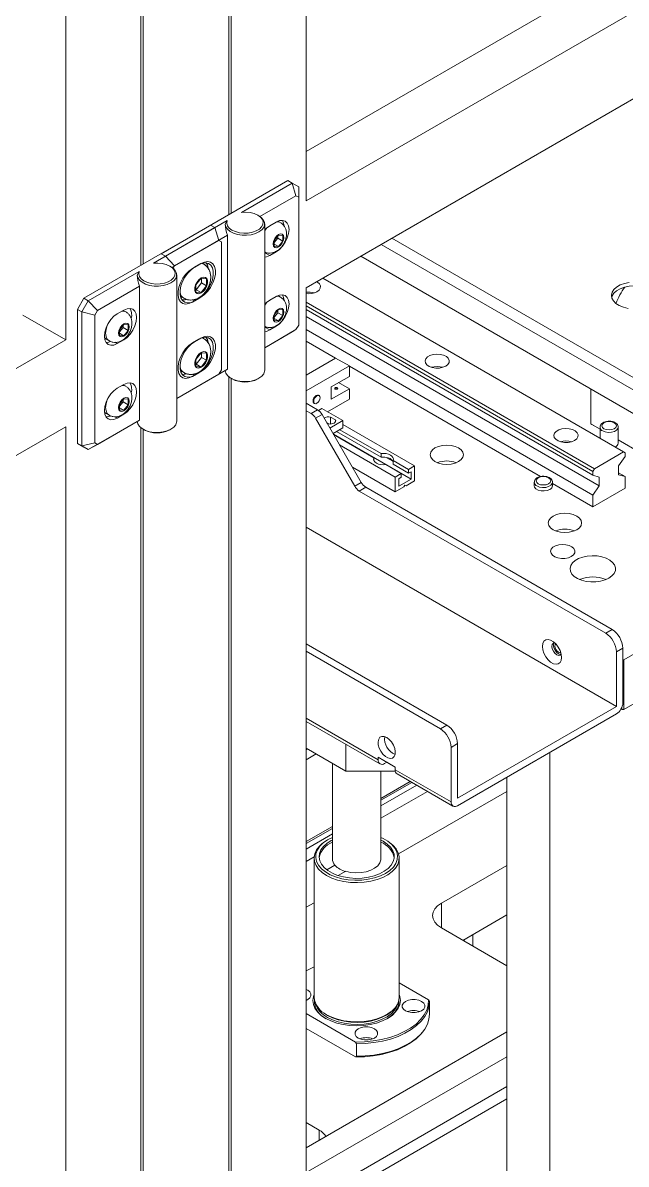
# Model space of a CAD drawing. Header units: millimetres. Extents: x 169 to 14583, y -399 to 10804.
# Drawn here: x 3445.5 to 3644.2, y 7590.2 to 7965.9 of the extents above; entities that cross this region are included whole.
import ezdxf

# ---------------------------------------------------------------- set-up
doc = ezdxf.new("R2010")
doc.units = ezdxf.units.MM
doc.header["$LTSCALE"] = 35

msp = doc.modelspace()

# ---------------------------------------------------------------- linework, layer by layer
at = {"color": 7, "linetype": 'Continuous', "lineweight": 18}
for p, q in [((3538.823, 8400.179), (3538.823, 7907.241)), ((3459.627, 7861.522), (3459.627, 8354.46)), ((3513.367, 8295.332), (3513.367, 7902.753)), ((3514.074, 8294.848), (3514.074, 7903.161)), ((3484.375, 7886.016), (3484.375, 8278.596)), ((3485.082, 8278.112), (3485.082, 7886.425)), ((3830.858, 8092.158), (3538.823, 7923.569)), ((3845, 8083.994), (3538.823, 7907.241)), ((3538.823, 7878.662), (3845, 8055.415)), ((3532.812, 7913.978), (3491.093, 7889.894)), ((3517.48, 7903.494), (3534.226, 7913.162)), ((3534.226, 7913.162), (3532.812, 7913.978)), ((3534.226, 7913.162), (3535.469, 7908.98)), ((3534.226, 7913.162), (3536.348, 7911.937)), ((3536.348, 7911.937), (3536.348, 7908.473)), ((3535.469, 7908.98), (3523.606, 7902.132)), ((3536.348, 7908.473), (3535.469, 7908.98)), ((3536.348, 7866.409), (3536.348, 7908.473)), ((3523.267, 7902.344), (3522.913, 7902.548)), ((3465.637, 7875.199), (3507.356, 7899.283)), ((3488.488, 7886.758), (3508.771, 7898.467)), ((3492.507, 7889.078), (3512.789, 7900.787)), ((3508.771, 7898.467), (3507.356, 7899.283)), ((3508.771, 7898.467), (3510.013, 7894.285)), ((3512.171, 7899.613), (3512.789, 7900.787)), ((3525.17, 7851.515), (3525.17, 7899.691)), ((3528.923, 7900.302), (3526.802, 7899.078)), ((3530.329, 7900.126), (3529.514, 7900.596)), ((3510.013, 7894.285), (3494.615, 7885.396)), ((3512.883, 7895.942), (3495.507, 7885.911)), ((3510.892, 7893.778), (3510.013, 7894.285)), ((3512.883, 7895.942), (3512.883, 7851.848)), ((3529.701, 7896.023), (3528.287, 7894.264)), ((3528.287, 7893.532), (3529.446, 7894.975)), ((3528.287, 7894.264), (3528.287, 7892.378)), ((3529.446, 7894.975), (3529.446, 7895.707)), ((3529.446, 7894.975), (3531.115, 7894.011)), ((3531.115, 7895.897), (3529.701, 7896.023)), ((3531.115, 7894.011), (3531.115, 7895.897)), ((3567.067, 7894.967), (3674.233, 7833.101)), ((3510.892, 7851.714), (3510.892, 7893.778)), ((3525.175, 7890.218), (3525.387, 7890.34)), ((3526.802, 7889.279), (3528.923, 7890.504)), ((3528.287, 7893.068), (3529.701, 7892.252)), ((3528.287, 7892.378), (3529.701, 7892.252)), ((3529.701, 7892.252), (3531.115, 7894.011)), ((3563.531, 7892.926), (3672.466, 7830.04)), ((3491.093, 7889.894), (3492.507, 7889.078)), ((3492.507, 7889.078), (3495.507, 7885.911)), ((3504.174, 7886.628), (3502.053, 7885.403)), ((3504.553, 7886.702), (3505.024, 7886.498)), ((3505.02, 7886.5), (3504.631, 7886.725)), ((3505.02, 7886.5), (3504.631, 7886.725)), ((3525.175, 7890.218), (3526.802, 7889.279)), ((3556.812, 7889.048), (3671.052, 7823.099)), ((3467.051, 7874.383), (3483.798, 7884.05)), ((3483.18, 7882.877), (3483.798, 7884.05)), ((3494.276, 7885.608), (3493.922, 7885.812)), ((3495.507, 7885.911), (3495.03, 7885.085)), ((3496.179, 7834.779), (3496.179, 7882.955)), ((3503.467, 7886.219), (3501.346, 7884.995)), ((3483.891, 7879.205), (3470.051, 7871.216)), ((3483.891, 7835.112), (3483.891, 7879.205)), ((3504.245, 7881.799), (3502.477, 7879.6)), ((3502.477, 7879.6), (3502.477, 7877.243)), ((3502.576, 7878.049), (3504.344, 7880.248)), ((3506.013, 7881.641), (3504.245, 7881.799)), ((3504.245, 7877.085), (3506.013, 7879.284)), ((3504.344, 7880.248), (3504.344, 7881.791)), ((3504.344, 7880.248), (3506.013, 7879.284)), ((3506.013, 7879.284), (3506.013, 7881.641)), ((3544.258, 7881.8), (3643.298, 7824.626)), ((3497.884, 7875.609), (3498.52, 7875.242)), ((3497.884, 7875.609), (3498.52, 7875.242)), ((3502.053, 7874.38), (3504.174, 7875.604)), ((3502.477, 7878.057), (3502.576, 7878.049)), ((3502.477, 7877.243), (3504.245, 7877.085)), ((3502.576, 7878.049), (3504.245, 7877.085)), ((3503.312, 7875.286), (3503.467, 7875.196)), ((3528.923, 7875.806), (3526.802, 7874.581)), ((3530.329, 7875.629), (3529.514, 7876.1)), ((3538.823, 7878.662), (3538.823, 7385.725)), ((3639.484, 7875.4), (3639.489, 7875.646)), ((3463.516, 7871.525), (3465.637, 7875.199)), ((3464.93, 7870.708), (3463.516, 7871.525)), ((3463.516, 7827.432), (3463.516, 7871.525)), ((3464.93, 7870.708), (3467.051, 7874.383)), ((3465.637, 7875.199), (3467.051, 7874.383)), ((3467.051, 7874.383), (3470.051, 7871.216)), ((3501.346, 7873.971), (3503.467, 7875.196)), ((3501.514, 7874.691), (3502.053, 7874.38)), ((3529.701, 7871.527), (3528.287, 7869.768)), ((3531.115, 7871.401), (3529.701, 7871.527)), ((3538.823, 7873.917), (3633.752, 7819.115)), ((3538.823, 7872.692), (3633.221, 7818.197)), ((3459.627, 7861.522), (3445.484, 7869.687)), ((3464.93, 7870.708), (3469.173, 7869.694)), ((3464.93, 7826.615), (3464.93, 7870.708)), ((3470.051, 7871.216), (3469.173, 7869.694)), ((3469.173, 7869.694), (3469.173, 7827.63)), ((3478.718, 7871.32), (3476.597, 7870.095)), ((3479.418, 7870.735), (3478.561, 7871.229)), ((3528.287, 7869.036), (3529.446, 7870.478)), ((3528.287, 7869.768), (3528.287, 7867.882)), ((3528.287, 7868.572), (3529.701, 7867.756)), ((3528.287, 7867.882), (3529.701, 7867.756)), ((3529.446, 7870.478), (3529.446, 7871.21)), ((3529.446, 7870.478), (3531.115, 7869.515)), ((3529.701, 7867.756), (3531.115, 7869.515)), ((3531.115, 7869.515), (3531.115, 7871.401)), ((3538.823, 7871.467), (3633.221, 7816.972)), ((3538.823, 7869.18), (3635.343, 7813.461)), ((3478.789, 7866.633), (3477.375, 7864.873)), ((3477.375, 7864.141), (3478.535, 7865.584)), ((3477.375, 7864.873), (3477.375, 7862.988)), ((3478.535, 7865.584), (3478.535, 7866.316)), ((3478.535, 7865.584), (3480.203, 7864.621)), ((3480.203, 7866.506), (3478.789, 7866.633)), ((3478.789, 7862.861), (3480.203, 7864.621)), ((3480.203, 7864.621), (3480.203, 7866.506)), ((3525.17, 7858.942), (3535.469, 7864.887)), ((3534.226, 7864.169), (3525.17, 7858.941)), ((3525.175, 7865.722), (3525.387, 7865.844)), ((3525.175, 7865.722), (3526.802, 7864.783)), ((3526.802, 7864.783), (3528.923, 7866.008)), ((3534.226, 7864.169), (3535.469, 7864.887)), ((3535.469, 7864.887), (3536.348, 7866.409)), ((3538.823, 7864.894), (3633.221, 7810.399)), ((3153.449, 7684.77), (3459.627, 7861.522)), ((3472.376, 7862.264), (3472.928, 7861.78)), ((3472.928, 7861.78), (3473.918, 7861.208)), ((3475.867, 7860.718), (3476.597, 7860.297)), ((3476.597, 7860.297), (3478.718, 7861.521)), ((3477.375, 7863.678), (3478.789, 7862.861)), ((3477.375, 7862.988), (3478.789, 7862.861)), ((3478.558, 7861.614), (3478.718, 7861.521)), ((3503.467, 7861.723), (3501.346, 7860.499)), ((3504.174, 7862.131), (3502.053, 7860.907)), ((3504.553, 7862.205), (3505.024, 7862.002)), ((3505.02, 7862.004), (3504.631, 7862.229)), ((3505.02, 7862.004), (3504.631, 7862.229)), ((3538.823, 7861.056), (3548.437, 7855.506)), ((3504.245, 7857.303), (3502.477, 7855.104)), ((3506.013, 7857.145), (3504.245, 7857.303)), ((3504.344, 7855.751), (3504.344, 7857.294)), ((3506.013, 7854.788), (3506.013, 7857.145)), ((3502.477, 7855.104), (3502.477, 7852.747)), ((3502.477, 7853.561), (3502.576, 7853.552)), ((3502.477, 7852.747), (3504.245, 7852.589)), ((3502.576, 7853.552), (3504.344, 7855.751)), ((3502.576, 7853.552), (3504.245, 7852.589)), ((3504.245, 7852.589), (3506.013, 7854.788)), ((3504.344, 7855.751), (3506.013, 7854.788)), ((3548.51, 7855.548), (3538.823, 7849.956)), ((3553.035, 7852.936), (3538.823, 7844.731)), ((3548.51, 7855.548), (3553.035, 7852.936)), ((3553.035, 7849.506), (3553.035, 7852.936)), ((3553.035, 7852.851), (3615.997, 7816.504)), ((3496.179, 7842.205), (3512.883, 7851.848)), ((3512.171, 7851.437), (3496.179, 7842.205)), ((3496.179, 7842.205), (3510.013, 7850.192)), ((3508.771, 7849.474), (3496.179, 7842.205)), ((3497.884, 7851.113), (3498.52, 7850.745)), ((3497.884, 7851.113), (3498.52, 7850.745)), ((3501.346, 7849.475), (3503.467, 7850.7)), ((3501.514, 7850.195), (3502.053, 7849.883)), ((3502.053, 7849.883), (3504.174, 7851.108)), ((3503.312, 7850.789), (3503.467, 7850.7)), ((3508.771, 7849.474), (3510.013, 7850.192)), ((3510.013, 7850.192), (3510.892, 7851.714)), ((3513.367, 7849.346), (3513.367, 7456.766)), ((3553.035, 7849.506), (3547.025, 7846.036)), ((3478.718, 7846.824), (3476.597, 7845.599)), ((3479.418, 7846.239), (3478.561, 7846.733)), ((3514.073, 7848.862), (3514.427, 7848.658)), ((3514.074, 7848.862), (3514.074, 7457.175)), ((3522.913, 7848.658), (3523.267, 7848.862)), ((3547.025, 7846.036), (3547.025, 7841.954)), ((3547.025, 7841.954), (3553.035, 7845.423)), ((3553.035, 7845.423), (3549.499, 7847.465)), ((3553.035, 7841.994), (3553.035, 7845.423)), ((3632.585, 7833.87), (3632.585, 7845.305)), ((3478.789, 7842.136), (3477.375, 7840.377)), ((3478.535, 7841.088), (3478.535, 7841.82)), ((3480.203, 7842.01), (3478.789, 7842.136)), ((3480.203, 7840.124), (3480.203, 7842.01)), ((3543.108, 7843.172), (3542.896, 7843.294)), ((3545.894, 7837.871), (3553.035, 7841.994)), ((3472.376, 7837.767), (3472.928, 7837.284)), ((3477.375, 7839.645), (3478.535, 7841.088)), ((3477.375, 7840.377), (3477.375, 7838.491)), ((3477.375, 7839.181), (3478.789, 7838.365)), ((3477.375, 7838.491), (3478.789, 7838.365)), ((3478.535, 7841.088), (3480.203, 7840.124)), ((3478.789, 7838.365), (3480.203, 7840.124)), ((3542.54, 7838.504), (3538.823, 7840.65)), ((3538.823, 7838.201), (3540.419, 7837.279)), ((3540.419, 7837.279), (3542.54, 7838.504)), ((3541.396, 7840.696), (3541.608, 7840.573)), ((3543.984, 7838.974), (3542.835, 7838.31)), ((3550.914, 7834.973), (3543.984, 7838.974)), ((3483.18, 7834.701), (3467.051, 7825.39)), ((3470.051, 7827.122), (3483.891, 7835.112)), ((3472.928, 7837.284), (3473.918, 7836.712)), ((3475.867, 7836.222), (3476.597, 7835.801)), ((3476.597, 7835.801), (3478.718, 7837.025)), ((3478.558, 7837.118), (3478.718, 7837.025)), ((3544.04, 7836.921), (3541.919, 7835.696)), ((3554.818, 7813.353), (3541.919, 7835.696)), ((3556.94, 7814.578), (3544.04, 7836.921)), ((3545.613, 7834.196), (3546.194, 7833.861)), ((3550.914, 7834.973), (3546.602, 7832.484)), ((3548.457, 7835.167), (3546.795, 7836.126)), ((3546.795, 7836.126), (3546.795, 7833.812)), ((3548.457, 7835.167), (3548.457, 7834.534)), ((3550.914, 7832.524), (3550.914, 7834.973)), ((3459.627, 7832.944), (3153.449, 7656.191)), ((3459.627, 7340.006), (3459.627, 7832.944)), ((3484.375, 7440.03), (3484.375, 7832.609)), ((3485.082, 7832.126), (3485.435, 7831.922)), ((3485.082, 7832.126), (3485.082, 7440.438)), ((3493.922, 7831.922), (3494.276, 7832.126)), ((3547.662, 7830.646), (3550.914, 7832.524)), ((3573.365, 7815.685), (3547.77, 7830.46)), ((3561.118, 7822.714), (3547.805, 7830.4)), ((3563.522, 7822.878), (3548.863, 7831.34)), ((3563.522, 7824.102), (3549.924, 7831.952)), ((3574.531, 7820.033), (3550.914, 7833.667)), ((3635.595, 7832.132), (3632.585, 7833.87)), ((3632.938, 7833.666), (3632.585, 7833.87)), ((3632.938, 7833.666), (3635.595, 7832.132)), ((3635.595, 7832.769), (3635.595, 7829.072)), ((3641.595, 7827.543), (3641.595, 7832.769)), ((3463.516, 7827.432), (3464.93, 7826.615)), ((3465.637, 7826.207), (3463.516, 7827.432)), ((3464.93, 7826.615), (3469.173, 7827.63)), ((3467.051, 7825.39), (3464.93, 7826.615)), ((3467.051, 7825.39), (3470.051, 7827.122)), ((3469.173, 7827.63), (3470.051, 7827.122)), ((3568.167, 7816.359), (3549.784, 7826.971)), ((3648.848, 7824.481), (3641.595, 7828.668)), ((3641.595, 7828.668), (3649.202, 7824.277)), ((3467.051, 7825.39), (3465.637, 7826.207)), ((3561.118, 7822.714), (3561.118, 7821.841)), ((3563.522, 7822.878), (3563.522, 7824.102)), ((3565.189, 7822.854), (3567.398, 7821.579)), ((3633.752, 7819.115), (3643.298, 7824.626)), ((3643.828, 7823.095), (3641.707, 7820.033)), ((3643.298, 7824.626), (3643.828, 7824.32)), ((3643.828, 7824.32), (3643.828, 7823.095)), ((3568.167, 7811.459), (3554.027, 7819.623)), ((3570.147, 7817.502), (3565.035, 7820.453)), ((3567.398, 7821.579), (3567.439, 7821.49)), ((3572.552, 7818.89), (3567.439, 7821.841)), ((3567.439, 7821.841), (3567.439, 7820.616)), ((3572.552, 7817.665), (3567.439, 7820.616)), ((3574.531, 7820.033), (3572.552, 7818.89)), ((3572.552, 7818.89), (3572.552, 7817.665)), ((3574.531, 7815.133), (3574.531, 7820.033)), ((3633.221, 7818.197), (3633.752, 7819.115)), ((3641.707, 7820.033), (3641.707, 7817.134)), ((3570.147, 7817.502), (3568.167, 7816.359)), ((3568.167, 7816.359), (3568.167, 7811.459)), ((3569.334, 7815.807), (3570.147, 7816.277)), ((3569.334, 7813.358), (3569.334, 7815.807)), ((3573.365, 7815.685), (3569.334, 7813.358)), ((3570.147, 7816.277), (3570.147, 7817.502)), ((3571.703, 7813.501), (3574.531, 7815.133)), ((3572.552, 7817.665), (3573.365, 7818.134)), ((3573.365, 7818.134), (3573.365, 7815.685)), ((3633.221, 7816.972), (3633.221, 7818.197)), ((3635.343, 7816.359), (3633.221, 7816.972)), ((3635.343, 7813.461), (3635.343, 7816.359)), ((3641.707, 7817.746), (3643.828, 7816.522)), ((3641.707, 7817.134), (3643.828, 7816.522)), ((3643.828, 7816.522), (3643.828, 7812.684)), ((3554.818, 7813.353), (3556.94, 7814.578)), ((3558.44, 7812.995), (3556.318, 7811.77)), ((3556.318, 7811.77), (3637.464, 7764.926)), ((3558.44, 7812.995), (3639.585, 7766.15)), ((3568.167, 7811.459), (3570.996, 7813.092)), ((3570.996, 7813.092), (3571.349, 7813.705)), ((3571.349, 7813.705), (3571.703, 7813.501)), ((3571.703, 7813.501), (3571.349, 7813.705)), ((3613.958, 7814.644), (3613.958, 7813.501)), ((3619.958, 7813.501), (3619.958, 7814.644)), ((3619.958, 7814.218), (3633.221, 7806.561)), ((3633.221, 7810.399), (3635.343, 7813.461)), ((3643.828, 7812.684), (3633.221, 7806.561)), ((3633.221, 7806.561), (3633.221, 7810.399)), ((3538.823, 7799.823), (3640.999, 7740.838)), ((3719.135, 7799.826), (3643.474, 7756.148)), ((3733.28, 7791.661), (3643.474, 7739.817)), ((3637.464, 7764.926), (3639.585, 7766.15)), ((3538.823, 7761.456), (3585.138, 7734.718)), ((3538.823, 7759.007), (3583.017, 7733.494)), ((3643.121, 7760.026), (3640.999, 7758.802)), ((3640.999, 7740.838), (3640.999, 7758.802)), ((3643.121, 7742.063), (3643.121, 7760.026)), ((3643.121, 7756.148), (3643.474, 7756.148)), ((3643.474, 7756.148), (3643.474, 7739.817)), ((3588.674, 7710.631), (3640.999, 7740.838)), ((3642.767, 7739.817), (3642.767, 7740.504)), ((3538.823, 7736.96), (3562.511, 7723.285)), ((3588.674, 7708.181), (3640.999, 7738.388)), ((3642.767, 7739.817), (3642.499, 7739.972)), ((3643.474, 7739.817), (3642.767, 7739.817)), ((3538.823, 7735.945), (3563.132, 7721.912)), ((3583.017, 7733.494), (3585.138, 7734.718)), ((3538.823, 7727.131), (3551.904, 7719.579)), ((3538.823, 7726.573), (3539.306, 7726.852)), ((3538.823, 7723.307), (3542.134, 7725.219)), ((3551.904, 7719.579), (3551.904, 7728.393)), ((3588.674, 7728.595), (3586.552, 7727.37)), ((3586.552, 7727.37), (3586.552, 7709.406)), ((3588.674, 7728.595), (3588.674, 7710.631)), ((3619.079, 7725.734), (3619.079, 7468.111)), ((3547.44, 7722.156), (3547.44, 7690.692)), ((3568.167, 7720.836), (3562.511, 7724.102)), ((3562.511, 7724.102), (3562.511, 7723.285)), ((3565.339, 7722.468), (3564.632, 7722.06)), ((3565.339, 7722.469), (3565.339, 7722.468)), ((3565.339, 7722.468), (3568.167, 7720.836)), ((3568.206, 7719.579), (3551.904, 7719.579)), ((3563.44, 7690.692), (3563.44, 7719.579)), ((3568.167, 7720.02), (3568.167, 7720.836)), ((3568.167, 7720.02), (3586.552, 7709.406)), ((3568.789, 7718.646), (3587.174, 7708.033)), ((3604.937, 7717.57), (3604.937, 7476.275)), ((3563.44, 7710.573), (3573.107, 7716.153)), ((3563.44, 7709.959), (3573.638, 7715.846)), ((3563.44, 7708.122), (3575.229, 7714.928)), ((3563.44, 7704.04), (3578.765, 7712.887)), ((3569.238, 7692.282), (3604.937, 7712.89)), ((3538.823, 7696.361), (3547.44, 7701.336)), ((3538.823, 7695.748), (3547.44, 7700.722)), ((3538.823, 7693.911), (3547.44, 7698.886)), ((3544.531, 7695.998), (3544.127, 7695.679)), ((3545.894, 7696.918), (3547.44, 7697.684)), ((3566.752, 7695.679), (3566.348, 7695.998)), ((3538.823, 7689.829), (3541.46, 7691.352)), ((3541.44, 7690.917), (3541.44, 7645.095)), ((3545.612, 7687.06), (3548.298, 7688.611)), ((3548.298, 7688.554), (3545.655, 7687.028)), ((3548.298, 7688.554), (3548.298, 7688.611)), ((3569.44, 7645.095), (3569.44, 7690.917)), ((3583.37, 7676.091), (3604.937, 7688.541)), ((3551.834, 7686.57), (3549.404, 7685.167)), ((3538.823, 7674.723), (3541.44, 7676.234)), ((3583.37, 7676.091), (3583.37, 7667.927)), ((3590.444, 7663.843), (3604.937, 7672.21)), ((3604.937, 7655.476), (3583.37, 7667.927)), ((3593.729, 7665.74), (3593.729, 7661.946)), ((3590.901, 7663.579), (3590.901, 7664.107)), ((3579.147, 7644.24), (3569.44, 7649.844)), ((3579.44, 7643.663), (3579.147, 7644.24)), ((3579.44, 7639.581), (3579.44, 7643.663)), ((3538.823, 7639.761), (3555.106, 7630.361)), ((3545.802, 7639.137), (3544.505, 7640.003)), ((3555.106, 7625.462), (3538.823, 7634.862)), ((3538.823, 7595.544), (3604.937, 7633.711)), ((3577.065, 7633.536), (3577.329, 7633.875)), ((3555.106, 7630.361), (3555.398, 7629.784)), ((3555.398, 7629.784), (3555.398, 7625.702)), ((3538.823, 7587.383), (3604.937, 7625.55)), ((3555.398, 7625.702), (3555.106, 7625.462)), ((3538.823, 7577.586), (3604.937, 7615.753)), ((3538.823, 7573.503), (3604.937, 7611.67)), ((3538.823, 7603.839), (3543.065, 7601.389)), ((3543.065, 7597.993), (3543.065, 7601.389))]:
    msp.add_line(p, q, dxfattribs=at)
at = {"color": 7, "linetype": 'Continuous', "lineweight": 18, "flags": 128}
for points in [[(3523.267, 7902.344), (3523.976, 7901.859), (3524.701, 7901.091), (3525.098, 7900.247), (3525.147, 7899.373), (3524.843, 7898.517), (3524.205, 7897.724), (3523.266, 7897.038), (3522.078, 7896.496), (3520.704, 7896.127), (3519.22, 7895.952), (3517.706, 7895.98), (3516.245, 7896.21), (3514.915, 7896.628), (3513.789, 7897.213), (3512.928, 7897.932), (3512.379, 7898.747), (3512.171, 7899.613), (3512.171, 7899.613)], [(3512.789, 7900.787), (3512.676, 7899.948), (3512.916, 7899.118), (3513.495, 7898.347), (3514.379, 7897.678), (3515.516, 7897.153), (3516.84, 7896.801), (3518.271, 7896.643), (3519.726, 7896.69), (3521.118, 7896.937), (3522.366, 7897.371), (3523.396, 7897.966), (3524.148, 7898.686), (3524.576, 7899.49), (3524.657, 7900.33), (3524.384, 7901.156), (3523.774, 7901.92), (3522.864, 7902.576), (3521.706, 7903.087), (3520.369, 7903.421), (3518.932, 7903.56), (3517.48, 7903.494)], [(3526.802, 7899.078), (3525.704, 7898.277), (3525.17, 7897.759)], [(3525.17, 7897.496), (3525.635, 7898.129), (3525.906, 7898.451)], [(3528.923, 7890.504), (3530.021, 7891.305), (3531.044, 7892.385), (3531.923, 7893.671), (3532.597, 7895.075), (3533.021, 7896.501), (3533.166, 7897.852), (3533.021, 7899.037), (3532.597, 7899.974), (3531.923, 7900.599), (3531.044, 7900.871), (3530.021, 7900.769), (3528.923, 7900.302)], [(3531.534, 7899.032), (3531.395, 7899.976), (3530.997, 7900.874)], [(3529.701, 7892.096), (3530.377, 7892.642), (3530.951, 7893.416), (3531.334, 7894.299), (3531.469, 7895.158), (3531.334, 7895.862), (3530.951, 7896.303), (3530.377, 7896.414), (3529.701, 7896.179), (3529.024, 7895.633), (3528.451, 7894.859), (3528.068, 7893.976), (3527.933, 7893.117), (3528.068, 7892.414), (3528.451, 7891.973), (3529.024, 7891.861), (3529.701, 7892.096)], [(3483.798, 7884.05), (3483.684, 7883.212), (3483.924, 7882.382), (3484.503, 7881.61), (3485.388, 7880.942), (3486.525, 7880.416), (3487.848, 7880.064), (3489.279, 7879.907), (3490.734, 7879.953), (3492.127, 7880.201), (3493.375, 7880.635), (3494.405, 7881.229), (3495.156, 7881.95), (3495.585, 7882.754), (3495.665, 7883.593), (3495.393, 7884.42), (3494.783, 7885.184), (3493.872, 7885.84), (3492.715, 7886.351), (3491.378, 7886.685), (3489.941, 7886.823), (3488.488, 7886.758)], [(3503.467, 7875.196), (3504.609, 7876.016), (3505.685, 7877.108), (3506.632, 7878.409), (3507.395, 7879.844), (3507.93, 7881.33), (3508.205, 7882.779), (3508.205, 7884.107), (3507.93, 7885.239), (3507.395, 7886.106), (3506.632, 7886.66), (3505.685, 7886.869), (3504.609, 7886.719), (3503.467, 7886.219)], [(3504.174, 7875.604), (3505.317, 7876.424), (3506.392, 7877.516), (3507.339, 7878.818), (3508.102, 7880.253), (3508.637, 7881.738), (3508.912, 7883.187), (3508.912, 7884.516), (3508.637, 7885.647), (3508.102, 7886.515), (3507.339, 7887.069), (3506.392, 7887.277), (3505.317, 7887.127), (3504.174, 7886.628)], [(3504.553, 7886.702), (3504.725, 7886.642), (3505.014, 7886.504)], [(3506.565, 7885.161), (3506.304, 7886.177), (3505.929, 7886.851)], [(3525.17, 7888.714), (3525.704, 7888.812), (3526.802, 7889.279)], [(3494.276, 7885.608), (3494.984, 7885.122), (3495.709, 7884.355), (3496.107, 7883.511), (3496.155, 7882.637), (3495.852, 7881.78), (3495.214, 7880.988), (3494.275, 7880.301), (3493.086, 7879.759), (3491.713, 7879.391), (3490.229, 7879.216), (3488.715, 7879.244), (3487.254, 7879.473), (3485.924, 7879.892), (3484.798, 7880.477), (3483.937, 7881.196), (3483.388, 7882.011), (3483.18, 7882.877), (3483.18, 7882.877)], [(3501.346, 7884.995), (3500.204, 7884.175), (3499.128, 7883.083), (3498.181, 7881.781), (3497.418, 7880.346), (3496.883, 7878.861), (3496.608, 7877.412), (3496.608, 7876.083), (3496.883, 7874.952), (3497.418, 7874.085), (3498.181, 7873.53), (3499.128, 7873.322), (3500.204, 7873.472), (3501.346, 7873.971)], [(3502.053, 7885.403), (3500.911, 7884.583), (3499.835, 7883.491), (3498.888, 7882.19), (3498.125, 7880.755), (3497.59, 7879.269), (3497.315, 7877.82), (3497.315, 7876.492), (3497.59, 7875.361), (3498.125, 7874.493), (3498.888, 7873.939), (3499.835, 7873.731), (3500.911, 7873.88), (3502.053, 7874.38)], [(3504.245, 7881.892), (3503.519, 7881.325), (3502.881, 7880.532), (3502.408, 7879.607), (3502.156, 7878.662), (3502.156, 7877.811), (3502.408, 7877.157), (3502.881, 7876.779), (3503.519, 7876.722), (3504.245, 7876.993), (3504.971, 7877.559), (3505.609, 7878.353), (3506.082, 7879.278), (3506.334, 7880.223), (3506.334, 7881.074), (3506.082, 7881.728), (3505.609, 7882.106), (3504.971, 7882.163), (3504.245, 7881.892)], [(3504.245, 7876.993), (3504.971, 7877.559), (3505.609, 7878.353), (3506.082, 7879.278), (3506.334, 7880.223), (3506.334, 7881.074), (3506.082, 7881.728), (3505.609, 7882.106), (3504.971, 7882.163), (3504.245, 7881.892), (3503.519, 7881.325), (3502.881, 7880.532), (3502.408, 7879.607), (3502.156, 7878.662), (3502.156, 7877.811), (3502.408, 7877.157), (3502.881, 7876.779), (3503.519, 7876.722), (3504.245, 7876.993)], [(3542.358, 7877.386), (3543.066, 7877.94), (3543.46, 7878.59), (3543.505, 7879.278), (3543.196, 7879.943), (3542.562, 7880.525), (3542.313, 7880.678)], [(3645.222, 7880.44), (3643.659, 7880.108), (3642.256, 7879.591), (3641.079, 7878.911), (3640.182, 7878.101), (3639.608, 7877.199), (3639.383, 7876.246), (3639.519, 7875.288), (3640.007, 7874.37), (3640.827, 7873.533), (3641.939, 7872.817), (3643.291, 7872.257), (3644.82, 7871.877)], [(3654.707, 7875.514), (3654.441, 7876.206), (3653.783, 7877.089), (3652.812, 7877.87), (3651.573, 7878.512), (3650.123, 7878.985), (3648.532, 7879.267), (3646.872, 7879.345), (3645.222, 7879.215), (3643.659, 7878.884), (3642.256, 7878.366), (3641.079, 7877.686), (3640.182, 7876.876), (3639.608, 7875.974), (3639.454, 7875.514)], [(3497.397, 7875.991), (3497.791, 7875.666), (3497.884, 7875.609)], [(3497.397, 7875.991), (3497.447, 7875.941), (3497.884, 7875.609)], [(3528.923, 7866.008), (3530.021, 7866.808), (3531.044, 7867.889), (3531.923, 7869.174), (3532.597, 7870.578), (3533.021, 7872.005), (3533.166, 7873.356), (3533.021, 7874.541), (3532.597, 7875.478), (3531.923, 7876.103), (3531.044, 7876.374), (3530.021, 7876.273), (3528.923, 7875.806)], [(3531.534, 7874.535), (3531.395, 7875.48), (3530.997, 7876.378)], [(3478.718, 7861.521), (3479.817, 7862.322), (3480.84, 7863.402), (3481.718, 7864.688), (3482.393, 7866.092), (3482.817, 7867.518), (3482.961, 7868.87), (3482.817, 7870.054), (3482.393, 7870.991), (3481.718, 7871.617), (3480.84, 7871.888), (3479.817, 7871.787), (3478.718, 7871.32)], [(3526.802, 7874.581), (3525.704, 7873.781), (3525.17, 7873.263)], [(3525.17, 7873), (3525.635, 7873.633), (3525.906, 7873.954)], [(3529.701, 7867.6), (3530.377, 7868.146), (3530.951, 7868.92), (3531.334, 7869.803), (3531.469, 7870.662), (3531.334, 7871.365), (3530.951, 7871.806), (3530.377, 7871.918), (3529.701, 7871.683), (3529.024, 7871.137), (3528.451, 7870.363), (3528.068, 7869.48), (3527.933, 7868.621), (3528.068, 7867.917), (3528.451, 7867.476), (3529.024, 7867.365), (3529.701, 7867.6)], [(3476.597, 7870.095), (3475.499, 7869.294), (3474.476, 7868.214), (3473.597, 7866.928), (3472.923, 7865.525), (3472.499, 7864.098), (3472.355, 7862.747), (3472.499, 7861.562), (3472.923, 7860.625), (3473.597, 7860), (3474.476, 7859.728), (3475.499, 7859.83), (3476.597, 7860.297)], [(3478.124, 7870.976), (3478.612, 7870.983), (3479.411, 7870.739)], [(3473.911, 7861.212), (3473.3, 7861.782), (3472.911, 7862.641), (3472.779, 7863.726), (3472.911, 7864.965), (3473.3, 7866.273), (3473.522, 7866.796)], [(3478.789, 7866.788), (3478.113, 7866.242), (3477.539, 7865.469), (3477.156, 7864.585), (3477.021, 7863.726), (3477.156, 7863.023), (3477.539, 7862.582), (3478.113, 7862.47), (3478.789, 7862.706), (3479.466, 7863.252), (3480.039, 7864.025), (3480.422, 7864.909), (3480.557, 7865.767), (3480.422, 7866.471), (3480.039, 7866.912), (3479.466, 7867.023), (3478.789, 7866.788)], [(3525.17, 7864.218), (3525.704, 7864.316), (3526.802, 7864.783)], [(3472.897, 7860.664), (3473.873, 7860.769), (3474.369, 7860.938)], [(3501.346, 7860.499), (3500.204, 7859.679), (3499.128, 7858.587), (3498.181, 7857.285), (3497.418, 7855.85), (3496.883, 7854.365), (3496.608, 7852.916), (3496.608, 7851.587), (3496.883, 7850.456), (3497.418, 7849.588), (3498.181, 7849.034), (3499.128, 7848.826), (3500.204, 7848.976), (3501.346, 7849.475)], [(3502.053, 7860.907), (3500.911, 7860.087), (3499.835, 7858.995), (3498.888, 7857.693), (3498.125, 7856.258), (3497.59, 7854.773), (3497.315, 7853.324), (3497.315, 7851.995), (3497.59, 7850.864), (3498.125, 7849.996), (3498.888, 7849.442), (3499.835, 7849.234), (3500.911, 7849.384), (3502.053, 7849.883)], [(3503.467, 7850.7), (3504.609, 7851.519), (3505.685, 7852.612), (3506.632, 7853.913), (3507.395, 7855.348), (3507.93, 7856.833), (3508.205, 7858.282), (3508.205, 7859.611), (3507.93, 7860.742), (3507.395, 7861.61), (3506.632, 7862.164), (3505.685, 7862.372), (3504.609, 7862.222), (3503.467, 7861.723)], [(3504.174, 7851.108), (3505.317, 7851.928), (3506.392, 7853.02), (3507.339, 7854.321), (3508.102, 7855.756), (3508.637, 7857.242), (3508.912, 7858.691), (3508.912, 7860.019), (3508.637, 7861.15), (3508.102, 7862.018), (3507.339, 7862.572), (3506.392, 7862.781), (3505.317, 7862.631), (3504.174, 7862.131)], [(3504.553, 7862.205), (3504.725, 7862.146), (3505.014, 7862.007)], [(3506.565, 7860.665), (3506.304, 7861.681), (3505.929, 7862.355)], [(3504.245, 7857.396), (3503.519, 7856.829), (3502.881, 7856.035), (3502.408, 7855.11), (3502.156, 7854.165), (3502.156, 7853.315), (3502.408, 7852.661), (3502.881, 7852.282), (3503.519, 7852.225), (3504.245, 7852.496), (3504.971, 7853.063), (3505.609, 7853.857), (3506.082, 7854.782), (3506.334, 7855.727), (3506.334, 7856.577), (3506.082, 7857.231), (3505.609, 7857.61), (3504.971, 7857.667), (3504.245, 7857.396)], [(3504.245, 7852.496), (3504.971, 7853.063), (3505.609, 7853.857), (3506.082, 7854.782), (3506.334, 7855.727), (3506.334, 7856.577), (3506.082, 7857.231), (3505.609, 7857.61), (3504.971, 7857.667), (3504.245, 7857.396), (3503.519, 7856.829), (3502.881, 7856.035), (3502.408, 7855.11), (3502.156, 7854.165), (3502.156, 7853.315), (3502.408, 7852.661), (3502.881, 7852.282), (3503.519, 7852.225), (3504.245, 7852.496)], [(3584.784, 7852.894), (3585.493, 7853.448), (3585.886, 7854.098), (3585.931, 7854.786), (3585.622, 7855.45), (3584.988, 7856.033), (3584.084, 7856.482), (3582.991, 7856.757), (3581.806, 7856.835), (3580.635, 7856.707), (3579.581, 7856.385), (3578.738, 7855.898), (3578.181, 7855.29), (3577.959, 7854.613), (3578.092, 7853.929), (3578.569, 7853.298), (3579.347, 7852.777), (3580.356, 7852.411), (3581.508, 7852.232), (3582.7, 7852.258), (3583.825, 7852.485), (3584.784, 7852.894)], [(3497.397, 7851.495), (3497.791, 7851.17), (3497.884, 7851.113)], [(3497.397, 7851.495), (3497.447, 7851.444), (3497.884, 7851.113)], [(3512.171, 7851.438), (3512.379, 7850.571), (3512.928, 7849.757), (3513.789, 7849.037), (3514.915, 7848.452), (3516.245, 7848.034), (3517.706, 7847.804), (3519.22, 7847.776), (3520.704, 7847.951), (3522.078, 7848.32), (3523.266, 7848.862), (3524.205, 7849.548), (3524.843, 7850.341), (3525.147, 7851.198), (3525.17, 7851.515)], [(3476.597, 7845.599), (3475.499, 7844.798), (3474.476, 7843.718), (3473.597, 7842.432), (3472.923, 7841.028), (3472.499, 7839.602), (3472.355, 7838.251), (3472.499, 7837.066), (3472.923, 7836.129), (3473.597, 7835.504), (3474.476, 7835.232), (3475.499, 7835.334), (3476.597, 7835.801)], [(3478.124, 7846.48), (3478.612, 7846.487), (3479.411, 7846.242)], [(3478.718, 7837.025), (3479.817, 7837.826), (3480.84, 7838.906), (3481.718, 7840.192), (3482.393, 7841.596), (3482.817, 7843.022), (3482.961, 7844.374), (3482.817, 7845.558), (3482.393, 7846.495), (3481.718, 7847.121), (3480.84, 7847.392), (3479.817, 7847.291), (3478.718, 7846.824)], [(3548.368, 7845.342), (3548.26, 7845.435), (3548.222, 7845.546), (3548.26, 7845.656), (3548.368, 7845.75), (3548.531, 7845.813), (3548.722, 7845.835), (3548.913, 7845.813), (3549.076, 7845.75), (3549.184, 7845.656), (3549.222, 7845.546), (3549.184, 7845.435), (3549.076, 7845.342), (3548.913, 7845.279), (3548.722, 7845.257), (3548.531, 7845.279), (3548.368, 7845.342)], [(3549.217, 7845.505), (3549.184, 7845.575), (3549.076, 7845.668), (3548.913, 7845.731), (3548.722, 7845.753), (3548.531, 7845.731), (3548.368, 7845.668), (3548.26, 7845.575), (3548.227, 7845.505)], [(3473.911, 7836.716), (3473.3, 7837.286), (3472.911, 7838.144), (3472.779, 7839.23), (3472.911, 7840.469), (3473.3, 7841.776), (3473.522, 7842.3)], [(3478.789, 7842.292), (3478.113, 7841.746), (3477.539, 7840.973), (3477.156, 7840.089), (3477.021, 7839.23), (3477.156, 7838.527), (3477.539, 7838.086), (3478.113, 7837.974), (3478.789, 7838.209), (3479.466, 7838.755), (3480.039, 7839.529), (3480.422, 7840.412), (3480.557, 7841.271), (3480.422, 7841.975), (3480.039, 7842.416), (3479.466, 7842.527), (3478.789, 7842.292)], [(3542.146, 7843.22), (3541.74, 7842.892), (3541.396, 7842.428), (3541.166, 7841.898), (3541.085, 7841.383), (3541.166, 7840.961), (3541.396, 7840.696), (3541.396, 7840.696)], [(3542.358, 7843.097), (3542.764, 7843.238), (3543.108, 7843.172), (3543.338, 7842.907), (3543.419, 7842.485), (3543.338, 7841.97), (3543.108, 7841.439), (3542.764, 7840.975), (3542.358, 7840.648), (3541.952, 7840.507), (3541.608, 7840.574), (3541.378, 7840.838), (3541.297, 7841.26), (3541.378, 7841.776), (3541.608, 7842.306), (3541.952, 7842.77), (3542.358, 7843.097)], [(3542.896, 7843.294), (3542.552, 7843.361), (3542.146, 7843.22)], [(3472.897, 7836.167), (3473.873, 7836.272), (3474.369, 7836.441)], [(3483.18, 7834.701), (3483.388, 7833.835), (3483.937, 7833.02), (3484.798, 7832.301), (3485.924, 7831.716), (3487.254, 7831.297), (3488.715, 7831.068), (3490.229, 7831.04), (3491.713, 7831.215), (3493.086, 7831.584), (3494.275, 7832.126), (3495.214, 7832.812), (3495.852, 7833.605), (3496.155, 7834.461), (3496.179, 7834.779)], [(3546.194, 7833.861), (3546.678, 7833.812), (3547.166, 7833.841), (3547.623, 7833.945), (3548.015, 7834.116), (3548.312, 7834.342), (3548.491, 7834.606), (3548.541, 7834.888), (3548.457, 7835.167)], [(3636.898, 7832.279), (3637.677, 7831.978), (3638.595, 7831.873), (3639.514, 7831.978), (3640.292, 7832.279), (3640.813, 7832.728), (3640.995, 7833.259), (3640.813, 7833.789), (3640.292, 7834.238), (3639.514, 7834.539), (3638.595, 7834.644), (3637.677, 7834.539), (3636.898, 7834.238), (3636.378, 7833.789), (3636.195, 7833.259), (3636.378, 7832.728), (3636.898, 7832.279)], [(3627.211, 7828.402), (3627.919, 7828.956), (3628.313, 7829.605), (3628.357, 7830.293), (3628.049, 7830.958), (3627.414, 7831.541), (3626.511, 7831.99), (3625.418, 7832.265), (3624.233, 7832.342), (3623.061, 7832.214), (3622.007, 7831.893), (3621.164, 7831.406), (3620.607, 7830.797), (3620.385, 7830.121), (3620.519, 7829.437), (3620.996, 7828.806), (3621.773, 7828.284), (3622.783, 7827.918), (3623.935, 7827.74), (3625.126, 7827.766), (3626.252, 7827.993), (3627.211, 7828.402)], [(3641.595, 7832.766), (3641.493, 7832.32), (3641.053, 7831.775), (3640.316, 7831.35), (3639.372, 7831.096), (3638.334, 7831.043), (3637.327, 7831.199), (3636.474, 7831.544)], [(3589.027, 7821.46), (3589.901, 7822.118), (3590.451, 7822.884), (3590.638, 7823.706), (3590.451, 7824.527), (3589.901, 7825.293), (3589.027, 7825.951), (3587.888, 7826.455), (3586.562, 7826.772), (3585.138, 7826.881), (3583.715, 7826.772), (3582.388, 7826.455), (3581.249, 7825.951), (3580.375, 7825.293), (3579.825, 7824.527), (3579.638, 7823.706), (3579.825, 7822.884), (3580.375, 7822.118), (3581.249, 7821.46), (3582.388, 7820.956), (3583.715, 7820.639), (3585.138, 7820.531), (3586.562, 7820.639), (3587.888, 7820.956), (3589.027, 7821.46)], [(3561.118, 7822.714), (3561.029, 7822.24), (3561.151, 7821.768), (3561.475, 7821.329), (3561.98, 7820.951), (3562.635, 7820.659), (3563.395, 7820.472), (3564.213, 7820.402), (3565.035, 7820.453)], [(3567.439, 7821.841), (3567.528, 7822.315), (3567.406, 7822.788), (3567.082, 7823.227), (3566.576, 7823.604), (3565.922, 7823.896), (3565.162, 7824.083), (3564.344, 7824.153), (3563.522, 7824.102)], [(3615.261, 7814.154), (3616.039, 7813.854), (3616.958, 7813.748), (3617.876, 7813.854), (3618.655, 7814.154), (3619.175, 7814.603), (3619.358, 7815.134), (3619.175, 7815.664), (3618.655, 7816.113), (3617.876, 7816.414), (3616.958, 7816.519), (3616.039, 7816.414), (3615.261, 7816.113), (3614.741, 7815.664), (3614.558, 7815.134), (3614.741, 7814.603), (3615.261, 7814.154)], [(3613.958, 7813.501), (3614.06, 7813.052), (3614.5, 7812.507), (3615.237, 7812.082), (3616.181, 7811.828), (3617.219, 7811.775), (3618.226, 7811.931), (3619.079, 7812.276)], [(3619.958, 7814.641), (3619.856, 7814.195), (3619.415, 7813.65), (3618.679, 7813.225), (3617.734, 7812.971), (3616.696, 7812.918), (3615.69, 7813.074), (3614.837, 7813.419)], [(3627.918, 7799.009), (3628.792, 7799.667), (3629.342, 7800.433), (3629.529, 7801.254), (3629.342, 7802.076), (3628.792, 7802.842), (3627.918, 7803.5), (3626.779, 7804.004), (3625.452, 7804.321), (3624.029, 7804.429), (3622.605, 7804.321), (3621.279, 7804.004), (3620.14, 7803.5), (3619.266, 7802.842), (3618.716, 7802.076), (3618.529, 7801.254), (3618.716, 7800.433), (3619.266, 7799.667), (3620.14, 7799.009), (3621.279, 7798.505), (3622.605, 7798.187), (3624.029, 7798.079), (3625.452, 7798.187), (3626.779, 7798.505), (3627.918, 7799.009)], [(3626.15, 7790.233), (3625.191, 7789.824), (3624.065, 7789.597), (3622.874, 7789.571), (3621.722, 7789.749), (3620.713, 7790.115), (3619.935, 7790.637), (3619.458, 7791.268), (3619.325, 7791.952), (3619.546, 7792.628), (3620.103, 7793.237), (3620.947, 7793.724), (3622.001, 7794.045), (3623.172, 7794.173), (3624.357, 7794.096), (3625.45, 7793.821), (3626.354, 7793.372), (3626.988, 7792.789), (3627.297, 7792.124), (3627.252, 7791.436), (3626.858, 7790.787), (3626.15, 7790.233)], [(3638.525, 7783.089), (3639.541, 7783.819), (3640.261, 7784.658), (3640.653, 7785.566), (3640.697, 7786.502), (3640.391, 7787.422), (3639.75, 7788.282), (3638.804, 7789.042), (3637.597, 7789.667), (3636.185, 7790.128), (3634.635, 7790.403), (3633.018, 7790.479), (3631.411, 7790.353), (3629.889, 7790.03), (3628.522, 7789.525), (3627.376, 7788.863), (3626.502, 7788.075), (3625.943, 7787.196), (3625.724, 7786.268), (3625.856, 7785.335), (3626.332, 7784.44), (3627.13, 7783.625), (3628.213, 7782.928), (3629.53, 7782.382), (3631.02, 7782.012), (3632.613, 7781.835), (3634.234, 7781.861), (3635.808, 7782.087), (3637.261, 7782.503), (3638.525, 7783.089)], [(3616.618, 7760.629), (3616.747, 7759.524), (3617.121, 7758.361), (3617.712, 7757.233), (3618.47, 7756.232), (3619.335, 7755.439), (3620.237, 7754.919), (3621.102, 7754.713), (3621.861, 7754.838), (3622.451, 7755.284), (3622.826, 7756.015), (3622.954, 7756.971), (3622.826, 7758.076), (3622.451, 7759.239), (3621.861, 7760.367), (3621.102, 7761.368), (3620.237, 7762.16), (3619.335, 7762.681), (3618.47, 7762.887), (3617.712, 7762.762), (3617.121, 7762.316), (3616.747, 7761.585), (3616.618, 7760.629)], [(3620.714, 7761.762), (3620.238, 7761.659), (3619.893, 7761.262), (3619.772, 7760.629)], [(3619.772, 7760.629), (3619.893, 7759.856), (3620.238, 7759.06), (3620.754, 7758.364), (3621.363, 7757.873), (3621.972, 7757.661), (3622.488, 7757.762), (3622.815, 7758.122)], [(3620.544, 7761.758), (3620.438, 7761.576), (3620.317, 7760.943)], [(3620.317, 7760.943), (3620.438, 7760.17), (3620.783, 7759.375), (3621.299, 7758.679), (3621.908, 7758.187), (3622.516, 7757.976), (3622.727, 7757.977)], [(3621.045, 7761.43), (3620.83, 7761.162), (3620.741, 7760.698), (3620.83, 7760.131), (3621.083, 7759.548), (3621.461, 7759.037), (3621.908, 7758.677), (3622.354, 7758.522), (3622.693, 7758.575)], [(3565.339, 7730.634), (3564.505, 7730.97), (3563.746, 7730.987), (3563.128, 7730.681), (3562.706, 7730.081), (3562.519, 7729.24), (3562.582, 7728.233), (3562.89, 7727.149), (3563.415, 7726.084), (3564.112, 7725.134), (3564.917, 7724.382), (3565.761, 7723.895), (3566.566, 7723.717), (3567.263, 7723.863), (3567.789, 7724.321), (3568.097, 7725.049), (3568.16, 7725.984), (3567.972, 7727.041), (3567.55, 7728.128), (3566.932, 7729.147), (3566.173, 7730.008), (3565.339, 7730.634)], [(3545.54, 7685.202), (3544.08, 7686.193), (3542.915, 7687.306), (3542.073, 7688.513), (3541.578, 7689.781), (3541.442, 7691.08), (3541.669, 7692.374), (3542.252, 7693.63), (3543.177, 7694.816), (3544.127, 7695.679)], [(3563.44, 7697.684), (3564.165, 7697.354), (3565.741, 7696.444), (3567.037, 7695.396), (3568.016, 7694.24), (3568.652, 7693.006), (3568.928, 7691.729), (3568.836, 7690.443), (3568.378, 7689.183), (3567.568, 7687.984), (3566.427, 7686.878), (3564.985, 7685.896), (3563.284, 7685.064), (3561.369, 7684.405), (3559.292, 7683.937), (3557.109, 7683.673), (3554.882, 7683.62), (3552.669, 7683.779), (3550.532, 7684.147), (3548.529, 7684.712), (3546.715, 7685.46), (3545.138, 7686.37), (3543.842, 7687.418), (3542.863, 7688.574), (3542.227, 7689.808), (3541.951, 7691.085), (3542.043, 7692.371), (3542.501, 7693.631), (3543.311, 7694.83), (3544.453, 7695.935), (3545.894, 7696.918), (3545.894, 7696.918)], [(3563.44, 7696.861), (3564.194, 7696.46), (3565.547, 7695.534), (3566.61, 7694.488), (3567.351, 7693.354), (3567.75, 7692.164), (3567.794, 7690.952), (3567.484, 7689.753), (3566.826, 7688.602), (3565.841, 7687.531), (3564.557, 7686.572), (3563.011, 7685.752), (3561.246, 7685.095), (3559.315, 7684.619), (3557.272, 7684.339), (3555.177, 7684.262), (3553.089, 7684.39), (3551.068, 7684.72), (3549.174, 7685.243), (3547.459, 7685.943), (3545.975, 7686.8), (3544.762, 7687.79), (3543.857, 7688.883), (3543.285, 7690.05), (3543.062, 7691.255), (3543.196, 7692.465), (3543.682, 7693.644), (3544.506, 7694.759), (3545.645, 7695.778), (3547.065, 7696.67), (3547.44, 7696.861)], [(3566.752, 7695.679), (3567.42, 7695.098), (3568.427, 7693.934), (3569.097, 7692.693), (3569.414, 7691.405), (3569.369, 7690.105), (3568.963, 7688.825), (3568.206, 7687.6), (3567.119, 7686.461), (3565.73, 7685.437), (3564.074, 7684.555), (3562.194, 7683.838), (3560.139, 7683.304), (3557.963, 7682.967), (3555.721, 7682.837), (3553.473, 7682.915), (3551.275, 7683.201), (3549.184, 7683.686), (3547.256, 7684.359), (3545.54, 7685.202)], [(3563.44, 7690.692), (3563.412, 7690.307), (3563.081, 7689.325), (3562.391, 7688.406), (3561.374, 7687.595), (3560.078, 7686.93), (3558.564, 7686.441), (3556.904, 7686.152), (3555.174, 7686.077), (3553.458, 7686.218), (3551.834, 7686.57)], [(3583.37, 7667.927), (3582.127, 7668.801), (3581.203, 7669.8), (3580.633, 7670.882), (3580.441, 7672.009), (3580.633, 7673.135), (3581.203, 7674.218), (3582.127, 7675.216), (3583.37, 7676.091)], [(3541.44, 7655.094), (3539.736, 7654.303), (3538.823, 7653.811)], [(3538.823, 7647.67), (3539.353, 7647.415), (3540.042, 7646.867), (3540.405, 7646.223), (3540.405, 7645.546), (3540.042, 7644.902), (3539.353, 7644.354), (3538.823, 7644.099)], [(3565.636, 7638.161), (3563.915, 7637.313), (3561.986, 7636.63), (3559.896, 7636.13), (3557.695, 7635.826), (3555.44, 7635.723), (3553.184, 7635.826), (3550.984, 7636.13), (3548.893, 7636.63), (3546.964, 7637.313), (3545.243, 7638.161), (3543.774, 7639.155), (3542.591, 7640.268), (3541.725, 7641.475), (3541.197, 7642.745), (3541.02, 7644.048), (3541.197, 7645.35), (3541.44, 7646.042)], [(3545.54, 7639.38), (3547.256, 7638.537), (3549.184, 7637.865), (3551.275, 7637.379), (3553.473, 7637.093), (3555.721, 7637.015), (3557.963, 7637.145), (3560.139, 7637.482), (3562.194, 7638.016), (3564.074, 7638.733), (3565.73, 7639.615), (3567.119, 7640.639), (3568.206, 7641.778), (3568.963, 7643.003), (3569.369, 7644.283), (3569.44, 7645.095)], [(3545.802, 7638.484), (3547.473, 7637.663), (3549.35, 7637.008), (3551.385, 7636.535), (3553.525, 7636.257), (3555.714, 7636.181), (3557.896, 7636.308), (3560.015, 7636.636), (3562.015, 7637.155), (3563.845, 7637.854), (3565.458, 7638.712), (3566.81, 7639.709), (3567.869, 7640.818), (3568.605, 7642.011), (3568.935, 7642.945)], [(3555.106, 7630.361), (3558.017, 7630.441), (3560.889, 7630.726), (3563.679, 7631.213), (3566.344, 7631.894), (3568.845, 7632.758), (3571.143, 7633.792), (3573.204, 7634.982), (3574.996, 7636.309), (3576.493, 7637.752), (3577.672, 7639.291), (3578.515, 7640.902), (3579.009, 7642.56), (3579.147, 7644.24)], [(3555.398, 7629.784), (3558.297, 7629.883), (3561.155, 7630.183), (3563.929, 7630.68), (3566.579, 7631.367), (3569.065, 7632.234), (3571.352, 7633.267), (3573.406, 7634.453), (3575.197, 7635.773), (3576.698, 7637.209), (3577.888, 7638.738), (3578.749, 7640.34), (3579.269, 7641.989), (3579.44, 7643.663)], [(3565.458, 7638.06), (3565.671, 7638.19), (3567.052, 7639.208), (3568.133, 7640.341), (3568.885, 7641.559), (3569.289, 7642.831), (3569.336, 7644.111)], [(3569.44, 7646.042), (3569.682, 7645.35), (3569.86, 7644.048), (3569.682, 7642.745), (3569.154, 7641.475), (3568.288, 7640.268), (3567.106, 7639.155), (3565.636, 7638.161)], [(3576.83, 7643.741), (3577.519, 7643.193), (3577.882, 7642.549), (3577.882, 7641.872), (3577.519, 7641.228), (3576.83, 7640.68), (3575.88, 7640.282), (3574.765, 7640.072), (3573.591, 7640.072), (3572.475, 7640.282), (3571.526, 7640.68), (3570.837, 7641.228), (3570.474, 7641.872), (3570.474, 7642.549), (3570.837, 7643.193), (3571.526, 7643.741), (3572.475, 7644.139), (3573.591, 7644.349), (3574.765, 7644.349), (3575.88, 7644.139), (3576.83, 7643.741)], [(3566.657, 7640.231), (3565.458, 7639.365), (3563.845, 7638.507), (3562.015, 7637.809), (3560.015, 7637.289), (3557.896, 7636.961), (3555.714, 7636.834), (3553.525, 7636.91), (3551.385, 7637.189), (3549.35, 7637.661), (3547.473, 7638.316), (3545.802, 7639.137)], [(3555.398, 7625.702), (3558.297, 7625.8), (3561.155, 7626.1), (3563.929, 7626.597), (3566.579, 7627.284), (3569.065, 7628.151), (3571.352, 7629.185), (3573.406, 7630.37), (3575.197, 7631.691), (3576.698, 7633.126), (3577.888, 7634.656), (3578.749, 7636.257), (3579.269, 7637.907), (3579.44, 7639.581)], [(3561.273, 7634.761), (3561.963, 7634.213), (3562.325, 7633.569), (3562.325, 7632.891), (3561.963, 7632.247), (3561.273, 7631.699), (3560.324, 7631.301), (3559.208, 7631.092), (3558.035, 7631.092), (3556.919, 7631.301), (3555.97, 7631.699), (3555.28, 7632.247), (3554.918, 7632.891), (3554.918, 7633.569), (3555.28, 7634.213), (3555.97, 7634.761), (3556.919, 7635.159), (3558.035, 7635.368), (3559.208, 7635.368), (3560.324, 7635.159), (3561.273, 7634.761)], [(3577.065, 7633.536), (3576.493, 7632.853), (3574.996, 7631.41), (3573.204, 7630.083), (3571.143, 7628.893), (3568.845, 7627.858), (3566.344, 7626.994), (3563.679, 7626.314), (3560.889, 7625.827), (3558.017, 7625.542), (3555.106, 7625.462)]]:
    msp.add_lwpolyline(points, dxfattribs=at)
at = {"color": 7, "linetype": 'Continuous', "lineweight": 18}
for centre, radius, start, end in [((3529.325, 7898.334), 2.054, 60.51185, 98.00517), ((3500.012, 7877.57), 2.765, 188.82602, 237.25298), ((3499.991, 7877.556), 2.742, 188.62074, 237.70794), ((3529.325, 7873.838), 2.054, 60.51185, 98.00517), ((3539.542, 7882.859), 6.155, 263.28883, 297.23119), ((3539.528, 7870.602), 6.645, 73.64282, 96.09305), ((3664.684, 7863.922), 25.72, 144.32915, 158.05813), ((3476.845, 7869.71), 4.511, 346.03089, 28.92315), ((3498.293, 7878.066), 3.395, 264.44173, 287.3279), ((3581.956, 7846.162), 6.594, 73.5275, 106.4725), ((3500.012, 7853.073), 2.765, 188.82602, 237.25298), ((3499.991, 7853.06), 2.742, 188.62074, 237.70794), ((3498.293, 7853.57), 3.395, 264.44173, 287.3279), ((3476.845, 7845.214), 4.511, 346.03089, 28.92315), ((3518.67, 7856.746), 9.133, 242.31602, 297.68398), ((3540.25, 7834.832), 4.328, 28.85561, 58.04533), ((3538.128, 7833.607), 4.328, 28.85561, 58.04533), ((3546.224, 7833.69), 2.503, 76.80199, 126.33235), ((3489.679, 7840.01), 9.133, 242.31602, 297.68398), ((3637.027, 7832.87), 1.437, 185.19598, 247.37404), ((3624.382, 7821.67), 6.594, 73.5275, 106.4725), ((3639.98, 7827.753), 1.629, 289.89748, 352.58361), ((3564.278, 7817.376), 5.553, 80.55352, 97.82277), ((3564.95, 7819.889), 2.974, 34.61217, 85.39321), ((3585.138, 7812.974), 8.7, 68.9509, 111.0491), ((3558.609, 7815.442), 4.328, 208.85561, 238.04533), ((3560.73, 7816.667), 4.328, 208.85561, 238.04533), ((3615.389, 7814.745), 1.437, 185.19598, 247.37404), ((3618.533, 7813.595), 1.428, 292.47641, 356.20345), ((3624.029, 7790.522), 8.7, 68.9509, 111.0491), ((3633.221, 7771.554), 11.923, 68.40405, 111.59595), ((3633.323, 7758.453), 7.684, 2.60548, 57.39452), ((3635.445, 7759.677), 7.684, 2.60548, 57.39452), ((3638.515, 7742.272), 4.61, 302.60548, 357.39452), ((3578.876, 7727.021), 7.684, 2.60548, 57.39452), ((3580.997, 7728.245), 7.684, 2.60548, 57.39452), ((3570.278, 7730.219), 5.617, 172.86037, 247.13425), ((3563.804, 7723.075), 1.31, 170.78596, 309.20329), ((3569.637, 7719.857), 1.479, 173.70115, 234.98667), ((3587.845, 7709.196), 1.31, 170.78596, 309.20329), ((3549.875, 7689.644), 6.944, 110.53458, 168.31866), ((3561.046, 7689.68), 6.895, 11.45582, 69.69095), ((3550.516, 7690.744), 3.077, 180.95592, 223.87818), ((3553.648, 7693.738), 7.45, 224.10118, 255.9042), ((3548.52, 7645.847), 7.121, 186.06251, 245.25763), ((3548.124, 7644.06), 6.58, 179.55187, 245.75185), ((3549.024, 7645.168), 7.421, 197.4351, 244.26496), ((3574.178, 7634.822), 5.971, 69.48489, 110.51511), ((3558.622, 7625.841), 5.971, 69.48489, 110.51511), ((3540.095, 7595.772), 6.354, 33.95952, 62.13579)]:
    msp.add_arc(centre, radius, start, end, dxfattribs=at)
for centre, major_axis, ratio, start_param, end_param in [((3518.67, 7896.017), (-4.596, 7.961), 0.5773346, 0.8060735, 1.257989), ((3489.679, 7879.28), (-4.596, 7.961), 0.5773346, 0.8060735, 1.257989), ((3518.67, 7855.19), (6.5, 3.753), 0.0000704, 2.6689206, 3.120836), ((3489.679, 7838.453), (6.5, 3.753), 0.0000704, 2.6689206, 3.120836)]:
    msp.add_ellipse(centre, major_axis=major_axis, ratio=ratio, start_param=start_param, end_param=end_param, dxfattribs=at)
for points, knots in [([(3529.079, 7890.723), (3529.312, 7890.872), (3529.888, 7891.24), (3530.694, 7892.038), (3531.455, 7893.106), (3532.025, 7894.333), (3532.339, 7895.603), (3532.373, 7896.824), (3532.15, 7897.929), (3531.679, 7898.896), (3531.064, 7899.651), (3530.547, 7899.962), (3530.33, 7900.092)], [0, 0, 0, 0, 0.0745104, 0.1843939, 0.2970552, 0.4122575, 0.5322347, 0.6402193, 0.7410019, 0.8372894, 0.9318073, 1, 1, 1, 1]), ([(3525.17, 7890.459), (3525.252, 7890.411), (3525.64, 7890.184), (3526.443, 7890.063), (3527.471, 7890.094), (3528.359, 7890.344), (3528.87, 7890.613), (3529.079, 7890.723)], [0, 0, 0, 0, 0.0693697, 0.3279194, 0.5762794, 0.8266262, 1, 1, 1, 1]), ([(3498.532, 7875.284), (3498.696, 7875.178), (3499.187, 7874.862), (3500.138, 7874.644), (3501.267, 7874.609), (3502.374, 7874.839), (3503.446, 7875.304), (3504.478, 7876.012), (3505.435, 7876.959), (3506.265, 7878.115), (3506.912, 7879.43), (3507.31, 7880.801), (3507.435, 7882.144), (3507.296, 7883.386), (3506.91, 7884.516), (3506.28, 7885.479), (3505.625, 7886.157), (3505.14, 7886.397), (3504.995, 7886.469)], [0, 0, 0, 0, 0.0317556, 0.0950228, 0.155827, 0.2166021, 0.279664, 0.3469328, 0.4186693, 0.4925991, 0.5677534, 0.6453149, 0.7172614, 0.7852683, 0.8495816, 0.911941, 0.9735441, 1, 1, 1, 1]), ([(3503.52, 7875.39), (3503.773, 7875.551), (3504.401, 7875.949), (3505.292, 7876.798), (3506.15, 7877.927), (3506.827, 7879.222), (3507.264, 7880.584), (3507.433, 7881.931), (3507.337, 7883.188), (3506.99, 7884.339), (3506.398, 7885.332), (3505.728, 7886.072), (3505.201, 7886.355), (3505.008, 7886.458)], [0, 0, 0, 0, 0.0683883, 0.169705, 0.273216, 0.3783823, 0.4866369, 0.5881535, 0.6846557, 0.7756195, 0.8634752, 0.9500477, 1, 1, 1, 1]), ([(3498.546, 7875.273), (3498.758, 7875.147), (3499.301, 7874.822), (3500.302, 7874.621), (3501.428, 7874.629), (3502.521, 7874.881), (3503.187, 7875.22), (3503.52, 7875.39)], [0, 0, 0, 0, 0.1405306, 0.3601945, 0.572468, 0.7858331, 1, 1, 1, 1]), ([(3529.079, 7866.227), (3529.312, 7866.375), (3529.888, 7866.744), (3530.694, 7867.542), (3531.455, 7868.61), (3532.025, 7869.837), (3532.339, 7871.106), (3532.373, 7872.328), (3532.15, 7873.433), (3531.679, 7874.4), (3531.064, 7875.155), (3530.547, 7875.466), (3530.33, 7875.596)], [0, 0, 0, 0, 0.0745104, 0.1843939, 0.2970552, 0.4122575, 0.5322347, 0.6402193, 0.7410019, 0.8372894, 0.9318073, 1, 1, 1, 1]), ([(3473.918, 7861.241), (3473.997, 7861.186), (3474.371, 7860.922), (3475.168, 7860.717), (3476.207, 7860.658), (3477.222, 7860.868), (3478.197, 7861.306), (3479.13, 7861.981), (3479.983, 7862.889), (3480.699, 7864), (3481.218, 7865.257), (3481.464, 7866.535), (3481.425, 7867.744), (3481.135, 7868.819), (3480.598, 7869.739), (3480.001, 7870.398), (3479.539, 7870.628), (3479.39, 7870.703)], [0, 0, 0, 0, 0.0185116, 0.0879482, 0.1538572, 0.2192197, 0.287056, 0.3598484, 0.437896, 0.5183544, 0.6008764, 0.687312, 0.7626369, 0.8331337, 0.9010704, 0.9681017, 1, 1, 1, 1]), ([(3525.17, 7865.963), (3525.252, 7865.915), (3525.64, 7865.688), (3526.443, 7865.567), (3527.471, 7865.598), (3528.359, 7865.848), (3528.87, 7866.117), (3529.079, 7866.227)], [0, 0, 0, 0, 0.0693697, 0.3279194, 0.5762794, 0.8266262, 1, 1, 1, 1]), ([(3498.532, 7850.788), (3498.696, 7850.682), (3499.187, 7850.365), (3500.138, 7850.148), (3501.267, 7850.112), (3502.374, 7850.343), (3503.446, 7850.808), (3504.478, 7851.515), (3505.435, 7852.462), (3506.265, 7853.619), (3506.912, 7854.933), (3507.31, 7856.304), (3507.435, 7857.648), (3507.296, 7858.89), (3506.91, 7860.02), (3506.28, 7860.983), (3505.625, 7861.66), (3505.14, 7861.9), (3504.995, 7861.973)], [0, 0, 0, 0, 0.0317556, 0.0950228, 0.155827, 0.2166021, 0.279664, 0.3469328, 0.4186693, 0.4925991, 0.5677534, 0.6453149, 0.7172614, 0.7852683, 0.8495816, 0.911941, 0.9735441, 1, 1, 1, 1]), ([(3503.52, 7850.894), (3503.773, 7851.054), (3504.401, 7851.453), (3505.292, 7852.301), (3506.15, 7853.431), (3506.827, 7854.726), (3507.264, 7856.088), (3507.433, 7857.435), (3507.337, 7858.692), (3506.99, 7859.843), (3506.398, 7860.836), (3505.728, 7861.576), (3505.201, 7861.858), (3505.008, 7861.962)], [0, 0, 0, 0, 0.0683883, 0.169705, 0.273216, 0.3783823, 0.4866369, 0.5881535, 0.6846557, 0.7756195, 0.8634752, 0.9500477, 1, 1, 1, 1]), ([(3498.546, 7850.777), (3498.758, 7850.65), (3499.301, 7850.326), (3500.302, 7850.125), (3501.428, 7850.133), (3502.521, 7850.384), (3503.187, 7850.724), (3503.52, 7850.894)], [0, 0, 0, 0, 0.14053059, 0.36019449, 0.57246802, 0.78583314, 1, 1, 1, 1]), ([(3473.918, 7836.745), (3473.997, 7836.69), (3474.371, 7836.425), (3475.168, 7836.22), (3476.207, 7836.162), (3477.222, 7836.372), (3478.197, 7836.81), (3479.13, 7837.485), (3479.983, 7838.393), (3480.699, 7839.503), (3481.218, 7840.761), (3481.464, 7842.039), (3481.425, 7843.248), (3481.135, 7844.323), (3480.598, 7845.243), (3480.001, 7845.902), (3479.539, 7846.132), (3479.39, 7846.206)], [0, 0, 0, 0, 0.0185116, 0.0879482, 0.1538572, 0.2192197, 0.287056, 0.3598484, 0.437896, 0.5183544, 0.6008764, 0.687312, 0.7626369, 0.8331337, 0.9010704, 0.9681017, 1, 1, 1, 1]), ([(3641.561, 7832.763), (3641.569, 7832.849), (3641.601, 7833.154), (3641.341, 7833.65), (3640.844, 7834.152), (3640.115, 7834.529), (3639.21, 7834.748), (3638.22, 7834.773), (3637.263, 7834.596), (3636.46, 7834.234), (3635.904, 7833.73), (3635.604, 7833.2), (3635.624, 7832.858), (3635.631, 7832.733)], [0, 0, 0, 0, 0.0365755, 0.1295799, 0.2228175, 0.32435, 0.4313151, 0.53839, 0.6461297, 0.755817, 0.8555332, 0.9473649, 1, 1, 1, 1]), ([(3619.923, 7814.638), (3619.932, 7814.724), (3619.963, 7815.029), (3619.704, 7815.525), (3619.207, 7816.027), (3618.478, 7816.404), (3617.572, 7816.623), (3616.582, 7816.648), (3615.626, 7816.471), (3614.822, 7816.109), (3614.267, 7815.605), (3613.967, 7815.075), (3613.986, 7814.733), (3613.993, 7814.608)], [0, 0, 0, 0, 0.0365755, 0.1295799, 0.2228175, 0.32435, 0.4313151, 0.53839, 0.6461297, 0.755817, 0.8555332, 0.9473649, 1, 1, 1, 1])]:
    msp.add_open_spline(points, degree=3, knots=knots, dxfattribs=at)

doc.saveas('drawing.dxf')
